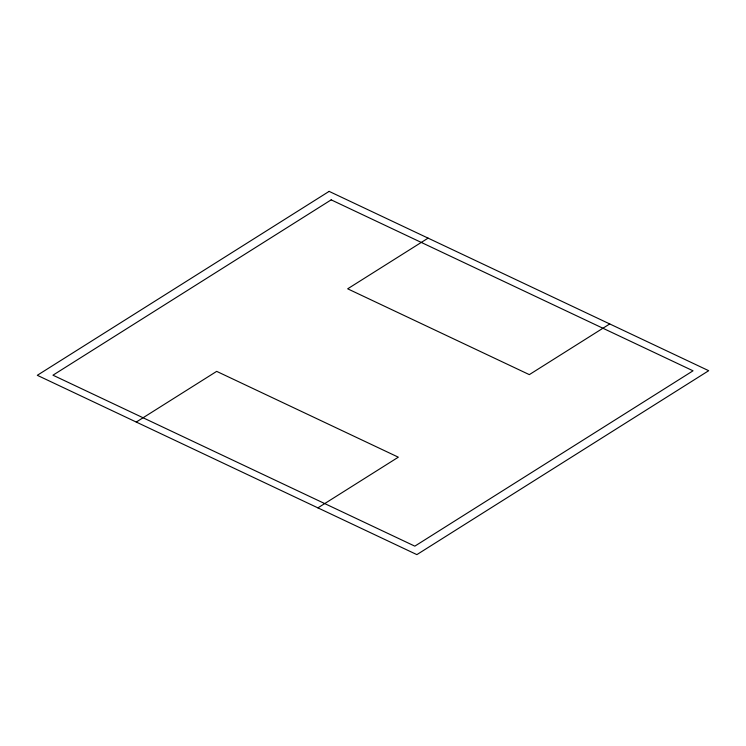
<?xml version="1.0" encoding="UTF-8"?>
<svg xmlns="http://www.w3.org/2000/svg" width="746" height="746" viewBox="0 0 746 746"><rect width="100%" height="100%" fill="white"/><g stroke="black" fill="none" stroke-linecap="round" stroke-linejoin="round"><path stroke-width="1.12" d="M136.266 422.05L216.676 371.368L398.327 457.186L317.908 507.867M428.092 238.133L347.673 288.814L529.324 374.632L609.734 323.95M329.126 191.377L37.3 375.303L416.874 554.623L708.7 370.697L329.126 191.377M331.177 199.853L52.966 375.191L414.823 546.147L693.034 370.809L331.177 199.853"/></g></svg>
